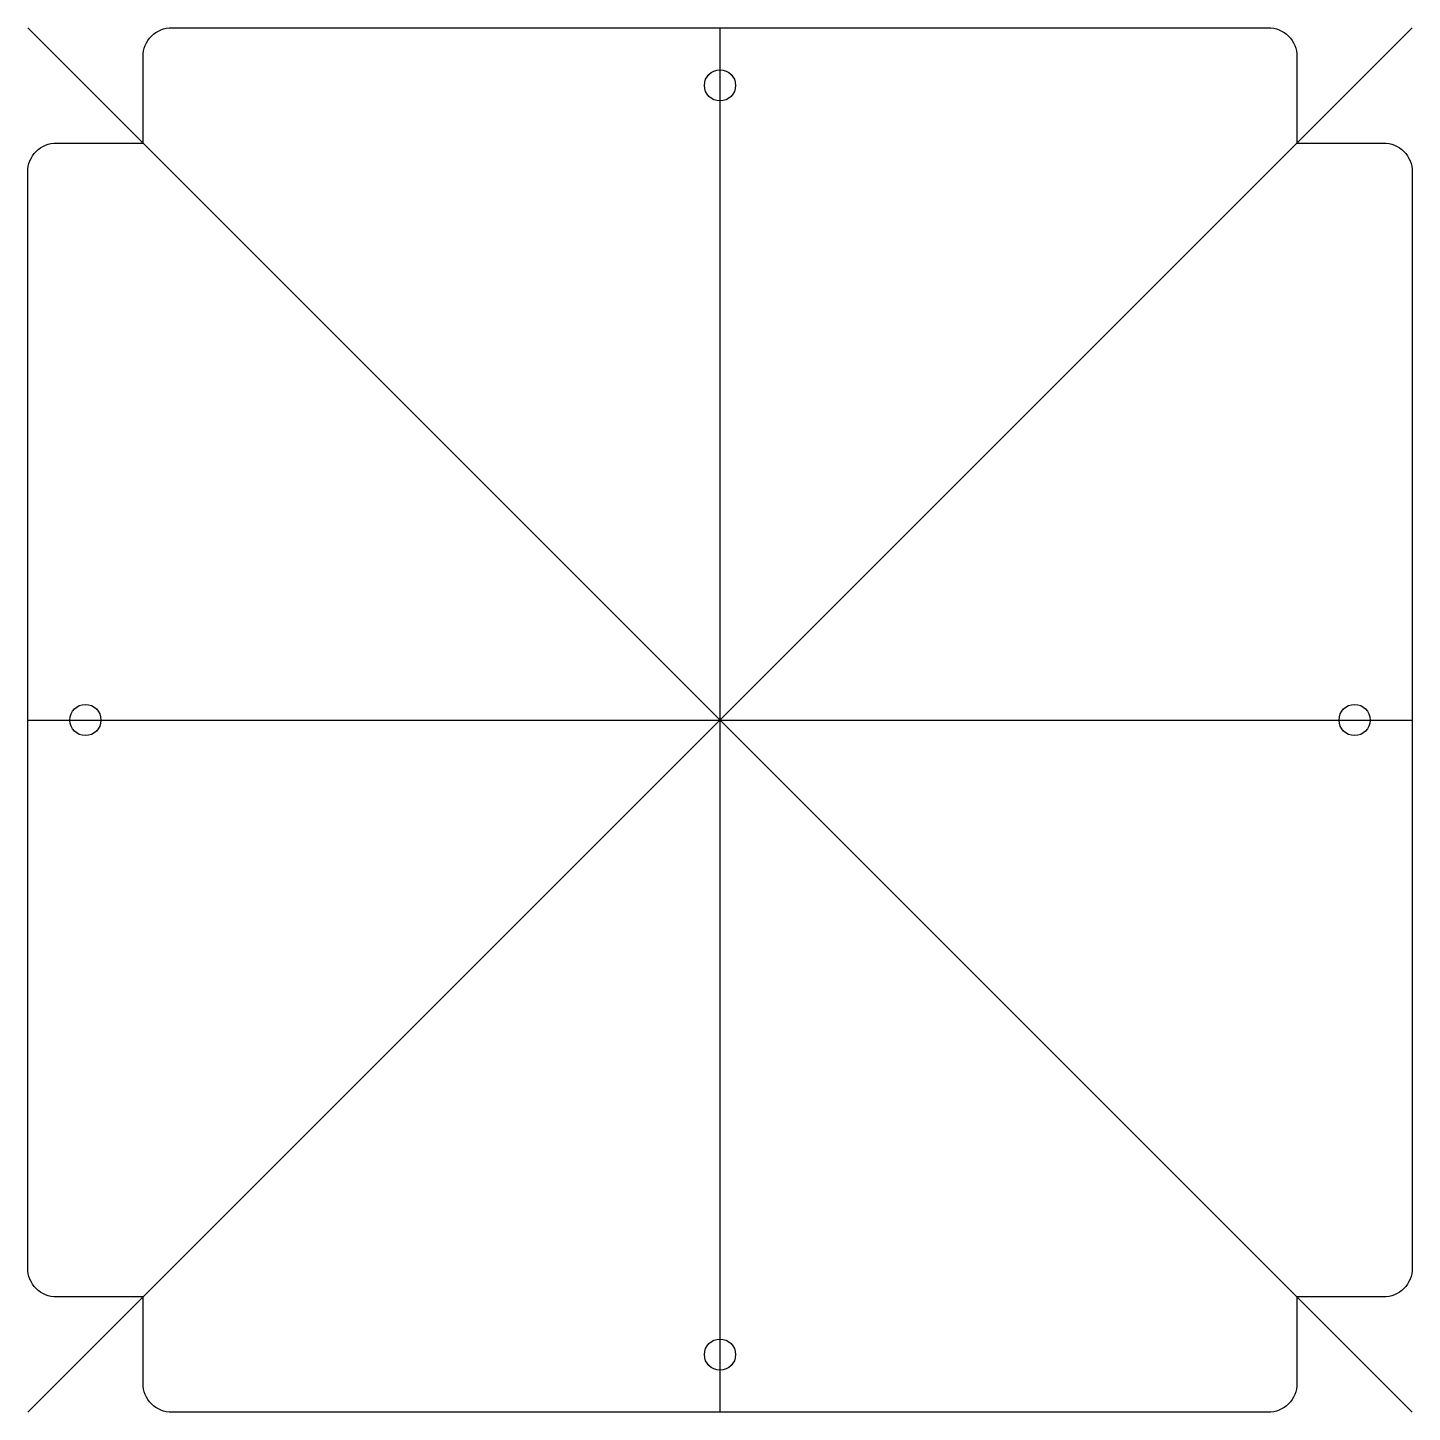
# Model space of a CAD drawing. Header units: millimetres. Extents: x -120 to 120, y -120 to 120.
import ezdxf

# ---------------------------------------------------------------- set-up
doc = ezdxf.new("R2010")
doc.units = ezdxf.units.MM
doc.layers.get('0').update_dxf_attribs({"linetype": 'CONTINUOUS'})

msp = doc.modelspace()

# ---------------------------------------------------------------- linework, layer by layer
for p, q in [((120, 120), (-120, -120)), ((-120, 120), (120, -120)), ((0, -120), (0, 120)), ((-120, 0), (120, 0))]:
    msp.add_line(p, q)
msp.add_lwpolyline([(-100, -115), (-100, -100), (-115, -100, -0.414214), (-120, -95), (-120, 95, -0.414214), (-115, 100), (-100, 100), (-100, 115, -0.414214), (-95, 120), (95, 120, -0.414214), (100, 115), (100, 100), (115, 100, -0.414214), (120, 95), (120, -95, -0.414214), (115, -100), (100, -100), (100, -115, -0.414214), (95, -120), (-95, -120, -0.414214)], format="xyb", close=True)
for centre in [(0, 110), (-110, 0), (110, 0), (0, -110)]:
    msp.add_circle(centre, 2.7)

doc.saveas('drawing.dxf')
